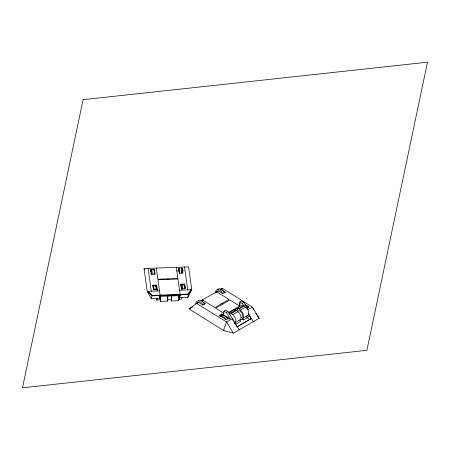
<?xml version="1.0" encoding="UTF-8"?>
<svg xmlns="http://www.w3.org/2000/svg" width="450" height="450" viewBox="0 0 450 450"><rect width="100%" height="100%" fill="white"/><g stroke="black" fill="none" stroke-linecap="round" stroke-linejoin="round"><path stroke-width="0.67" d="M151.599 272.97L151.695 271.834L151.987 274.376M219.336 316.018L221.917 314.533L221.94 313.897L230.692 319.629L227.649 314.556A10.907 6.306 60.1 0 0 226.243 312.536L223.92 311.085L225.647 310.095L227.964 311.546A10.907 6.306 60.1 0 1 229.371 313.566L239.141 329.822M223.763 315.287L223.92 311.085M226.125 316.519L228.825 318.206L228.797 318.836L225.934 317.048M228.442 312.593L239.681 306.124L239.839 301.922L241.566 300.932L243.883 302.383A10.907 6.306 60.1 0 1 245.289 304.402L248.333 309.471L252.428 307.119L259.155 318.302L233.325 333.169L223.476 330.446L189.101 308.936L198.382 302.259L202.911 305.094L205.493 303.604L202.095 301.483M248.602 307.44L248.631 306.804L245.188 304.65M153.748 270.259L153.804 269.612A5.996 0.332 87.9 0 1 154.361 273.589M153.602 288.298L153.669 287.82L153.928 290.064M155.588 286.425L155.638 285.851A5.299 0.292 87.9 0 1 156.127 289.367M179.139 270.923L179.218 270.377L179.505 272.919M181.288 268.594L181.322 268.155A5.996 0.332 87.9 0 1 181.879 272.137L181.929 273.173M183.949 285.379L183.999 284.805A5.299 0.292 87.9 0 1 184.489 288.321M179.314 295.718L179.589 297.692L187.802 297.388L191.784 289.716L188.584 266.884L144.051 268.526L147.251 291.364L151.942 295.853L151.352 298.733L159.559 298.429L159.542 296.364M157.129 298.519L156.859 299.824A10.907 0.596 87.9 0 1 156.735 300.094L159.165 300.004A10.907 0.596 87.9 0 0 159.289 299.734L160.149 295.549L157.939 279.771L177.975 279.028L180.186 294.812L179.325 298.997A10.907 0.596 87.9 0 1 179.196 299.261L181.626 299.171A10.907 0.596 87.9 0 0 181.755 298.907L182.019 297.602M159.553 297.731L160.088 295.121M179.589 296.989L180.124 294.379M187.802 297.388L188.393 294.508L191.784 289.716L179.533 290.171M181.991 286.909L182.289 289.018M167.828 296.145L167.743 301.106L160.453 301.387L160.537 296.426M178.763 295.729L178.678 300.684L171.388 300.966L171.472 296.004M190.941 289.749L187.869 294.092L152.347 295.402L148.089 291.33M221.513 289.221L222.491 288.382L252.428 307.119L253.873 309.988M221.754 289.339L222.491 288.382L220.77 289.373L225.298 292.207L222.711 293.692L218.188 290.863L200.964 300.774M167.625 299.565L167.766 296.37M167.681 299.756L171.326 299.616L171.411 296.229M196.982 303.463L198.382 302.259M201.482 300.6L201.915 300.229M201.33 300.887L202.477 299.902L214.808 307.62L229.005 299.447L216.675 291.735L215.021 293.152M217.237 291.409L216.799 291.786L217.749 291.24M216.304 292.483L218.188 290.863M220.798 289.479L221.726 288.945M230.023 314.128L228.876 312.789L234.045 309.808L236.728 310.371L237.769 311.681A4.995 2.886 60 0 1 240.84 316.282A4.995 2.886 60 0 1 239.754 320.012L234.585 322.993L235.732 324.332L240.902 321.345L239.754 320.012M236.728 310.781A4.995 2.886 60 0 1 237.774 309.651L236.627 308.317L241.791 305.336L244.479 305.899L245.52 307.209A4.995 2.886 60 0 1 248.586 311.811A4.995 2.886 60 0 1 247.5 315.54L242.336 318.521L243.484 319.854L248.653 316.873L247.5 315.54M230.518 313.132L235.682 310.151M238.264 308.661L243.433 305.679M228.876 312.789L231.564 313.352L236.728 310.371M236.627 308.317L239.31 308.88L244.479 305.899M231.564 313.352L232.605 314.668L237.769 311.681M239.31 308.88L240.351 310.191L245.52 307.209M190.35 308.104L192.364 306.939L189.101 308.936M221.94 313.897L219.358 315.382L226.237 319.691L228.825 318.206M240.199 303.39L239.164 303.986L240.176 304.622M226.243 312.536L227.964 311.546M239.839 301.922L242.162 303.373L243.883 302.383M234.321 310.162L238.461 307.783M246.847 307.828L248.631 306.804M232.414 318.634L226.597 321.981L223.476 330.446L224.072 330.103M197.944 302.636L196.554 303.429L226.597 321.981L233.325 333.169M150.716 269.668L154.361 269.533L155.002 274.106L151.357 274.241L150.716 269.668L150.902 271.62M181.097 268.549L182.312 268.504L182.947 273.077L179.303 273.212L178.667 268.639L178.942 271.243M150.722 270.315L151.937 270.27M153.439 289.733L152.888 285.171L156.532 285.036L157.174 290.25L156.532 285.036M180.838 284.136L184.483 284.001L185.119 288.574L181.474 288.709L180.838 284.136L181.479 289.356L181.474 288.709M152.893 285.812L156.538 285.677M180.838 284.782L182.661 284.715M157.174 289.609L153.529 289.744L152.888 285.171M159.502 290.908L147.251 291.364L151.352 298.733L151.155 297.36M151.942 295.853L188.393 294.508M159.958 295.768L163.412 295.644M169.627 295.414L175.843 295.183M180.017 295.616L159.986 296.359L160.453 301.387M245.964 316.311L247.011 316.53M240.801 319.292L243.484 319.854M202.348 300.015L203.186 300.347M223.627 291.808L225.27 292.843M246.308 306.006L248.029 307.08M239.681 306.124L229.843 299.97L215.646 308.143L223.746 313.211M246.763 317.537L250.386 319.798M221.906 303.536L222.744 304.059M203.822 303.21L204.919 303.896M221.917 314.533L223.639 315.608M178.419 299.863L178.678 300.684M171.129 300.144L171.388 300.966M255.78 313.38L256.528 314.471M257.282 315.568L259.155 318.302M248.737 313.999L253.339 321.649M248.383 314.083L251.252 318.853M232.391 319.269L233.111 320.462M233.826 321.654L234.906 323.449M235.98 325.238L236.694 326.43M144.051 268.526L144.585 269.741M167.743 301.106L167.586 300.42M183.819 270.298L183.943 271.176M181.547 270.382L181.783 272.835M176.996 270.551L177.12 271.429M184.545 267.03L187.746 289.868M184.899 285.255L185.147 287.032M182.498 270.456L182.312 268.504M185.034 288.568L184.483 284.001M184.056 284.659L184.365 286.746M176.338 267.334L177.896 278.471L157.86 279.214L156.302 268.076M179.196 299.261L178.965 295.734M167.878 278.843L167.957 279.399M154.912 274.101L154.361 269.533M156.516 298.553L156.735 300.094M151.088 272.925L151.268 274.23M148.095 268.374L151.29 291.212M185.147 286.931L185.203 287.516M184.303 287.544L184.354 288.186M155.942 288.596L156.037 289.986M154.148 272.711L154.26 274.292M182.419 289.316L182.374 288.399A5.299 0.292 87.9 0 0 181.884 284.884L181.834 285.457A5.299 0.292 87.9 0 0 181.811 286.335M179.651 273.257L179.606 272.222A5.996 0.332 87.9 0 0 179.049 268.239L178.993 268.886A5.996 0.332 87.9 0 0 178.959 271.159M182.188 268.678L182.273 270.664M178.543 268.813L178.599 270.135M150.621 270.506L150.683 271.828M160.059 296.139L160.391 300.032L160.476 296.646M179.578 295.627L179.589 297.692M153.45 287.381A5.299 0.292 87.9 0 1 153.472 286.504L153.523 285.93A5.299 0.292 87.9 0 1 154.013 289.446M151.442 272.61A5.996 0.332 87.9 0 1 151.476 270.343L151.526 269.691A5.996 0.332 87.9 0 1 152.083 273.673M240.351 310.191A4.995 2.886 60 0 1 243.422 314.792A4.995 2.886 60 0 1 242.336 318.521M232.605 314.668A4.995 2.886 60 0 1 235.671 319.264A4.995 2.886 60 0 1 234.585 322.993M237.572 311.822A3.651 2.109 60 0 1 241.672 312.688A3.651 2.109 60 0 1 241.301 317.419M242.162 303.373A10.907 6.306 60.1 0 1 243.568 305.398M244.817 304.234A5.293 3.06 60.1 0 1 247.41 307.131M247.359 306.107A3.178 1.839 60.1 0 1 248.141 307.553M215.449 292.438A5.996 3.471 60.1 0 1 218.239 289.648A5.996 3.471 60.1 0 1 222.812 293.58M217.727 289.468A5.991 3.465 60.1 0 1 224.421 292.652M226.727 317.081A3.178 1.839 60.1 0 1 227.711 318.369M220.984 316.676A5.299 3.066 60.1 0 1 223.746 315.338A5.299 3.066 60.1 0 1 227.317 318.701M220.528 316.249A5.293 3.06 60.1 0 1 225.816 319.562M198.011 300.864A5.991 3.465 60.1 0 1 204.705 304.043M195.733 303.834A5.996 3.471 60.1 0 1 198.518 301.044A5.996 3.471 60.1 0 1 203.096 304.976M83.104 99.675L22.5 387.804L366.896 350.325L427.5 62.196L83.104 99.675M237.257 326.689L236.97 326.88L251.454 318.521L237.257 326.689"/></g></svg>
